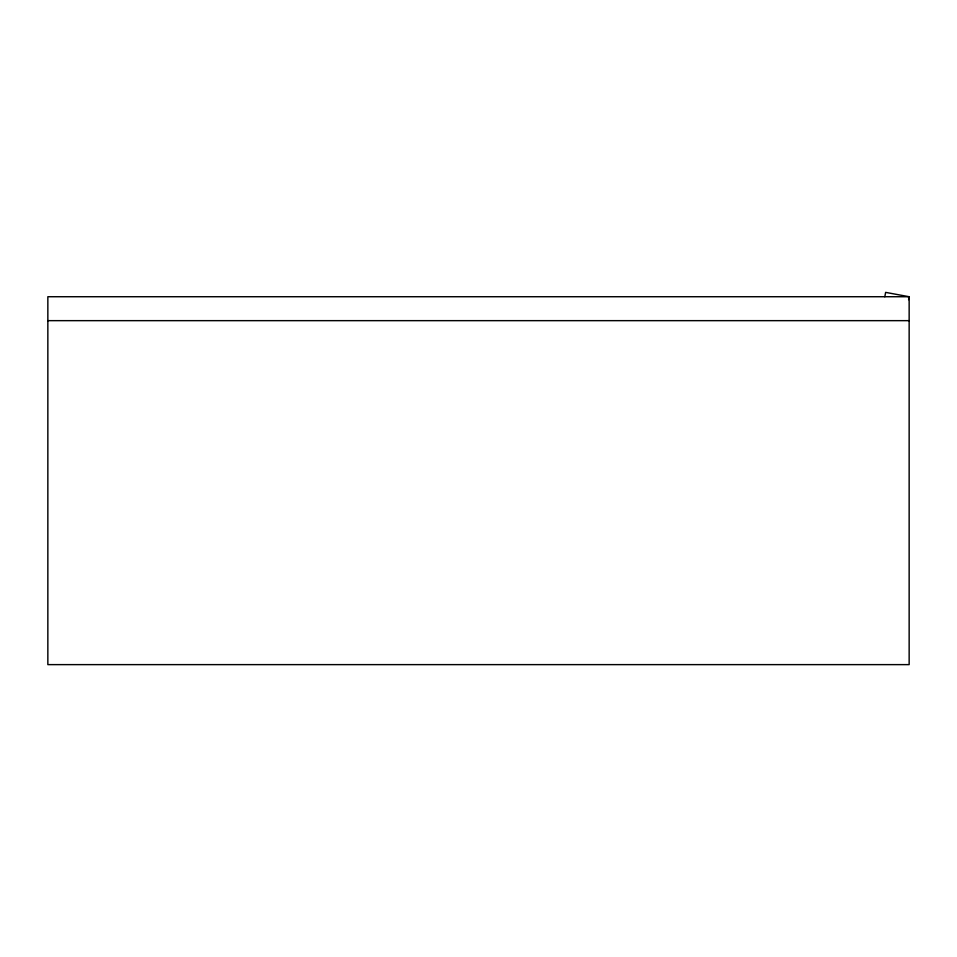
<?xml version="1.0" encoding="UTF-8"?>
<svg xmlns="http://www.w3.org/2000/svg" width="957" height="957" viewBox="0 0 957 957"><rect width="100%" height="100%" fill="white"/><g stroke="black" fill="none" stroke-linecap="round" stroke-linejoin="round"><path stroke-width="1.44" d="M884.806 296.778L885.632 292.375L909.15 296.73L909.15 664.625L47.85 664.625L47.85 296.73L909.15 296.73L908.6 299.673M47.85 320.655L909.15 320.655"/></g></svg>
